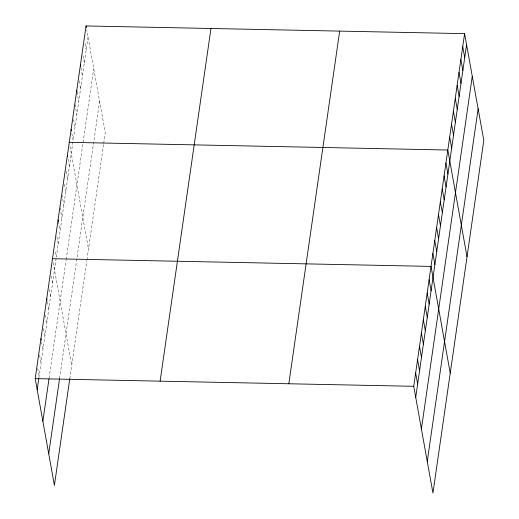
<?xml version="1.0" encoding="UTF-8"?>
<svg xmlns="http://www.w3.org/2000/svg" width="519" height="519" viewBox="0 0 519 519"><rect width="100%" height="100%" fill="white"/><g stroke="black" fill="none" stroke-linecap="round" stroke-linejoin="round"><path stroke-width="0.39" stroke-dasharray="2.6 1.95" d="M38.88 377.91L56.123 258.345M72.907 141.966L56.344 256.827L55.209 250.515M88.048 36.998L73.127 140.448L71.849 133.344M49.084 378.137L66.082 260.259M66.192 259.5L93.725 68.579M59.575 378.546L99.583 101.114M69.773 378.773L86.835 260.48M86.945 259.721L103.618 144.1M103.729 143.341L105.266 132.695L86.77 29.894M85.045 43.615L86.18 49.928M83.04 55.76L84.318 62.864M81.029 67.898L82.45 75.793M79.167 80.828L80.588 88.723M77.02 92.181L78.719 101.653M75.008 104.325L76.857 114.582M73.575 119.623L74.989 127.518M69.981 146.274L88.483 249.075M68.119 159.203L69.397 166.307M66.114 171.348L67.535 179.243M64.246 184.277L65.666 192.173M61.956 194.846L63.805 205.102M60.094 207.775L61.936 218.032M58.368 221.496L60.074 230.961M56.928 236.794L58.206 243.898M53.198 262.653L71.693 365.454M51.277 275.978L52.555 283.082M49.357 289.297L50.635 296.401M47.294 301.831L48.715 309.726M45.374 315.156L46.794 323.052M43.453 328.482L44.874 336.37M41.533 341.8L42.947 349.696M39.606 355.126L41.027 363.015M37.686 368.451L39.107 376.34"/><path stroke-width="0.78" d="M69.773 378.773L54.404 485.356L35.195 378.617L86.057 25.95L464.596 33.644L483.805 140.383L432.943 493.05L413.734 386.305L464.596 33.644M37.186 389.665L38.769 378.688M42.869 421.24L48.974 378.922M48.721 453.781L59.575 378.546M160.118 381.154L210.974 28.487M288.817 383.768L339.679 31.101M415.725 397.353L466.581 44.692M421.409 428.934L472.264 76.274M427.26 461.469L478.122 108.808M69.274 142.329L447.813 150.023L467.016 256.762M52.49 258.709L431.03 266.403L450.233 373.142M35.195 378.617L413.734 386.305M462.734 46.574L464.719 57.622M460.866 59.503L462.857 70.552M459.004 72.433L460.989 83.481M457.135 85.369L459.127 96.417M455.273 98.299L457.258 109.347M453.405 111.228L455.397 122.276M451.543 124.158L453.528 135.206M449.675 137.087L451.666 148.142M445.944 162.953L447.936 174.001M444.082 175.883L446.068 186.931M442.22 188.812L444.206 199.86M440.352 201.748L442.344 212.796M438.49 214.678L440.475 225.726M436.622 227.607L438.613 238.656M434.76 240.537L436.745 251.585M432.891 253.467L434.883 264.521M429.109 279.722L431.094 290.77M427.189 293.047L429.174 304.095M425.262 306.372L427.254 317.42M423.342 319.691L425.333 330.739M421.422 333.016L423.407 344.065M419.501 346.335L421.486 357.39M417.581 359.661L419.566 370.709M415.661 372.986L417.646 384.034M86.057 25.95L86.342 27.526M80.464 64.745L80.75 66.322M76.734 90.604L77.02 92.181M71.135 129.4L71.421 130.976M67.412 155.259L67.691 156.842M58.083 219.913L58.368 221.496M46.723 298.678L47.008 300.254M40.962 338.648L41.248 340.224"/></g></svg>
